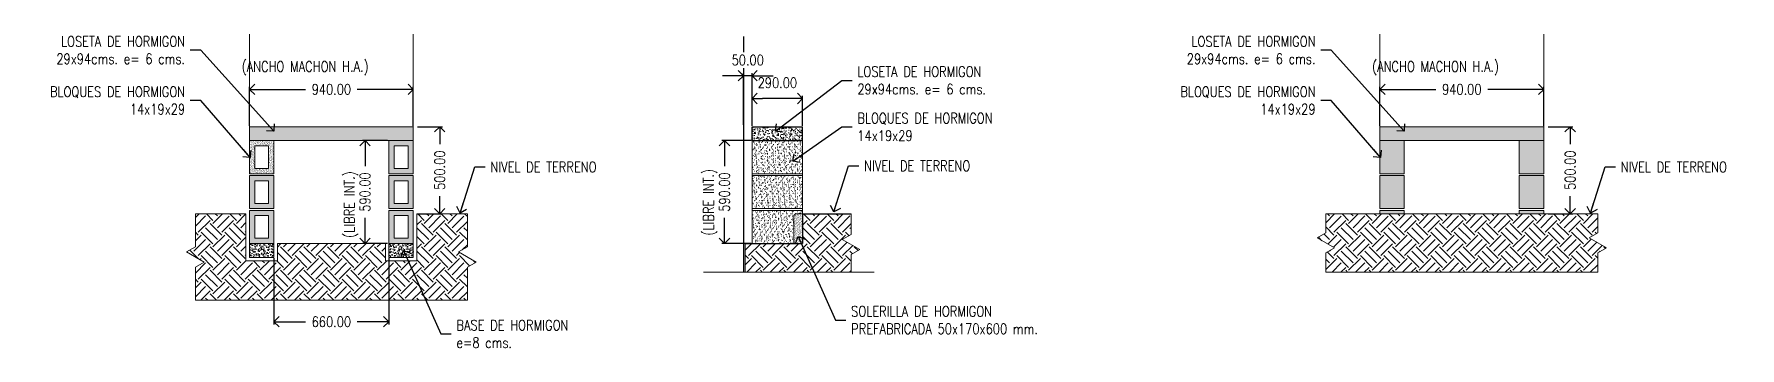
# Model space of a CAD drawing. Header units: metres. Extents: x -40 to 265, y 63 to 163.
# Drawn here: x 237.35 to 247.14, y 138.22 to 140.02 of the extents above; entities that cross this region are included whole.
import ezdxf

# ---------------------------------------------------------------- set-up
doc = ezdxf.new("R2010")
doc.units = ezdxf.units.M
doc.header["$LTSCALE"] = 5
doc.header["$MEASUREMENT"] = 0
doc.layers.get('0').update_dxf_attribs({"color": 30})
doc.layers.get('DEFPOINTS').update_dxf_attribs({"color": 210})
for name, color, linetype, lineweight in [('A-ANNO-DIMS', 3, 'Continuous', 18), ('A-ANNO-SYMB', 3, 'Continuous', 18), ('A-ANNO-TEXT', 3, 'Continuous', 18), ('A-DETL-MBND', 3, 'Continuous', 18), ('A-DETL-MCUT', 4, 'Continuous', 25), ('A-DETL-PATT', 8, 'Continuous', 18)]:
    doc.layers.add(name, color=color, linetype=linetype, lineweight=lineweight)
doc.styles.add('E-ROMANS', font='romans.shx', dxfattribs={"width": 0.8})
doc.dimstyles.new('E-0001_ARW_18', dxfattribs={"dimscale": 0.001, "dimtxt": 1.8, "dimasz": 1.8, "dimexe": 0.9, "dimexo": 0.6, "dimgap": 0.9, "dimtad": 0, "dimdec": 0, "dimlfac": 1000, "dimzin": 0, "dimdsep": 46, "dimtxsty": 'E-ROMANS', "dimblk": 'OPEN90', "dimcen": 0.9, "dimclrd": 256, "dimclre": 256, "dimclrt": 256, "dimadec": 0, "dimazin": 0, "dimtfac": 1, "dimtdec": 0, "dimtmove": 1, "dimatfit": 3, "dimldrblk": 'OPEN90', "dimfxl": 1, "dimtfill": 1, "dimtolj": 1, "dimtzin": 0, "dimarcsym": 0})

# ---------------------------------------------------------------- blocks, each defined once
blk = doc.blocks.new('_Open90')
at = {"color": 0, "linetype": 'ByBlock', "lineweight": -2}
for p, q in [((0, 0), (-1, 0)), ((-0.5, 0.5), (0, 0)), ((0, 0), (-0.5, -0.5))]:
    blk.add_line(p, q, dxfattribs=at)
blk = doc.blocks.new('*D14')
at = {"layer": 'A-ANNO-DIMS', "color": 1, "lineweight": -2, "transparency": 16777216}
for p, q in [((239.5496, 139.4848), (239.6915, 139.4848)), ((239.6765, 139.4248), (239.6765, 139.3837)), ((239.6765, 139.0448), (239.6765, 139.086)), ((239.5496, 138.9848), (239.6915, 138.9848))]:
    blk.add_line(p, q, dxfattribs=at)
at = {"layer": 'DEFPOINTS', "color": 0, "transparency": 16777216}
for p in [(239.5446, 139.4848), (239.6765, 139.4848), (239.5446, 138.9848)]:
    blk.add_point(p, dxfattribs=at)
at = {"layer": 'A-ANNO-DIMS', "color": 1, "lineweight": -2, "transparency": 16777216, "xscale": 0.06, "yscale": 0.06, "zscale": 0.06}
for p, rotation in [((239.6765, 139.4848), 90), ((239.6765, 138.9848), 270)]:
    blk.add_blockref('_Open90', p, dxfattribs=dict(at, rotation=rotation))
at = {"layer": 'A-ANNO-DIMS', "color": 2, "transparency": 16777216, "insert": (239.6765, 139.2348), "char_height": 0.06, "attachment_point": 5, "rotation": 90, "style": 'E-ROMANS', "bg_fill": 3, "box_fill_scale": 1.25, "bg_fill_color": 256, "bg_fill_true_color": 13158600, "bg_fill_transparency": 0}
blk.add_mtext('\\A1;500.00', dxfattribs=at)
blk = doc.blocks.new('*D15')
at = {"layer": 'A-ANNO-DIMS', "color": 1, "lineweight": -2, "transparency": 16777216}
for p, q in [((239.3766, 139.4048), (239.2328, 139.4048)), ((239.2478, 139.3448), (239.2478, 139.2587)), ((239.2478, 138.8748), (239.2478, 138.961)), ((239.3766, 138.8148), (239.2328, 138.8148))]:
    blk.add_line(p, q, dxfattribs=at)
at = {"layer": 'DEFPOINTS', "color": 0, "transparency": 16777216}
for p in [(239.3816, 139.4048), (239.2478, 138.8148), (239.3816, 138.8148)]:
    blk.add_point(p, dxfattribs=at)
at = {"layer": 'A-ANNO-DIMS', "color": 1, "lineweight": -2, "transparency": 16777216, "xscale": 0.06, "yscale": 0.06, "zscale": 0.06}
for p, rotation in [((239.2478, 139.4048), 90), ((239.2478, 138.8148), 270)]:
    blk.add_blockref('_Open90', p, dxfattribs=dict(at, rotation=rotation))
at = {"layer": 'A-ANNO-DIMS', "color": 2, "transparency": 16777216, "insert": (239.2478, 139.1098), "char_height": 0.06, "attachment_point": 5, "rotation": 90, "style": 'E-ROMANS', "bg_fill": 3, "box_fill_scale": 1.25, "bg_fill_color": 256, "bg_fill_true_color": 13158600, "bg_fill_transparency": 0}
blk.add_mtext('\\A1;590.00', dxfattribs=at)
blk = doc.blocks.new('*D16')
at = {"layer": 'A-ANNO-DIMS', "color": 1, "lineweight": -2, "transparency": 16777216}
for p, q in [((238.5846, 139.4898), (238.5846, 139.7143)), ((238.6446, 139.6993), (238.9058, 139.6993)), ((239.4646, 139.6993), (239.2035, 139.6993)), ((239.5246, 139.4898), (239.5246, 139.7143))]:
    blk.add_line(p, q, dxfattribs=at)
at = {"layer": 'DEFPOINTS', "color": 0, "transparency": 16777216}
for p in [(239.5246, 139.6993), (238.5846, 139.4848), (239.5246, 139.4848)]:
    blk.add_point(p, dxfattribs=at)
at = {"layer": 'A-ANNO-DIMS', "color": 1, "lineweight": -2, "transparency": 16777216, "xscale": 0.06, "yscale": 0.06, "zscale": 0.06, "rotation": 180}
blk.add_blockref('_Open90', (238.5846, 139.6993), dxfattribs=at)
at = {"layer": 'A-ANNO-DIMS', "color": 1, "lineweight": -2, "transparency": 16777216, "xscale": 0.06, "yscale": 0.06, "zscale": 0.06}
blk.add_blockref('_Open90', (239.5246, 139.6993), dxfattribs=at)
at = {"layer": 'A-ANNO-DIMS', "color": 2, "transparency": 16777216, "insert": (239.0546, 139.6993), "char_height": 0.06, "attachment_point": 5, "style": 'E-ROMANS', "bg_fill": 3, "box_fill_scale": 1.25, "bg_fill_color": 256, "bg_fill_true_color": 13158600, "bg_fill_transparency": 0}
blk.add_mtext('\\A1;940.00', dxfattribs=at)
blk = doc.blocks.new('*D17')
at = {"layer": 'A-ANNO-DIMS', "color": 1, "lineweight": -2, "transparency": 16777216}
for p, q in [((238.7246, 138.7298), (238.7246, 138.3504)), ((239.3846, 138.7298), (239.3846, 138.3504)), ((238.7846, 138.3654), (238.9069, 138.3654)), ((239.3246, 138.3654), (239.2023, 138.3654))]:
    blk.add_line(p, q, dxfattribs=at)
at = {"layer": 'DEFPOINTS', "color": 0, "transparency": 16777216}
for p in [(238.7246, 138.7348), (239.3846, 138.7348), (239.3846, 138.3654)]:
    blk.add_point(p, dxfattribs=at)
at = {"layer": 'A-ANNO-DIMS', "color": 1, "lineweight": -2, "transparency": 16777216, "xscale": 0.06, "yscale": 0.06, "zscale": 0.06, "rotation": 180}
blk.add_blockref('_Open90', (238.7246, 138.3654), dxfattribs=at)
at = {"layer": 'A-ANNO-DIMS', "color": 1, "lineweight": -2, "transparency": 16777216, "xscale": 0.06, "yscale": 0.06, "zscale": 0.06}
blk.add_blockref('_Open90', (239.3846, 138.3654), dxfattribs=at)
at = {"layer": 'A-ANNO-DIMS', "color": 2, "transparency": 16777216, "insert": (239.0546, 138.3654), "char_height": 0.06, "attachment_point": 5, "style": 'E-ROMANS', "bg_fill": 3, "box_fill_scale": 1.25, "bg_fill_color": 256, "bg_fill_true_color": 13158600, "bg_fill_transparency": 0}
blk.add_mtext('\\A1;660.00', dxfattribs=at)
blk = doc.blocks.new('*D18')
at = {"layer": 'A-ANNO-DIMS', "color": 1, "lineweight": -2, "transparency": 16777216}
for p, q in [((241.4686, 139.4898), (241.4686, 139.662)), ((241.6986, 139.647), (241.5286, 139.647)), ((241.7586, 139.4898), (241.7586, 139.662))]:
    blk.add_line(p, q, dxfattribs=at)
at = {"layer": 'DEFPOINTS', "color": 0, "transparency": 16777216}
for p in [(241.4686, 139.4848), (241.7586, 139.4848)]:
    blk.add_point(p, dxfattribs=at)
at = {"layer": 'A-ANNO-DIMS', "color": 2, "transparency": 16777216, "insert": (241.6136, 139.737), "char_height": 0.06, "attachment_point": 5, "style": 'E-ROMANS', "bg_fill": 3, "box_fill_scale": 1.25, "bg_fill_color": 256, "bg_fill_true_color": 13158600, "bg_fill_transparency": 0}
blk.add_mtext('\\A1;290.00', dxfattribs=at)
at = {"layer": 'DEFPOINTS', "color": 0, "transparency": 16777216}
blk.add_point((241.4686, 139.647), dxfattribs=at)
at = {"layer": 'A-ANNO-DIMS', "color": 1, "lineweight": -2, "transparency": 16777216, "xscale": 0.06, "yscale": 0.06, "zscale": 0.06, "rotation": 180}
blk.add_blockref('_Open90', (241.4686, 139.647), dxfattribs=at)
at = {"layer": 'A-ANNO-DIMS', "color": 1, "lineweight": -2, "transparency": 16777216, "xscale": 0.06, "yscale": 0.06, "zscale": 0.06}
blk.add_blockref('_Open90', (241.7586, 139.647), dxfattribs=at)
blk = doc.blocks.new('*D19')
at = {"layer": 'A-ANNO-DIMS', "color": 1, "lineweight": -2, "transparency": 16777216}
for p, q in [((241.3586, 139.7772), (241.2986, 139.7772)), ((241.4186, 139.4948), (241.4186, 139.7922)), ((241.4686, 139.4948), (241.4686, 139.7922)), ((241.5286, 139.7772), (241.5886, 139.7772))]:
    blk.add_line(p, q, dxfattribs=at)
at = {"layer": 'DEFPOINTS', "color": 0, "transparency": 16777216}
for p in [(241.4186, 139.4898), (241.4686, 139.4898)]:
    blk.add_point(p, dxfattribs=at)
at = {"layer": 'A-ANNO-DIMS', "color": 2, "transparency": 16777216, "insert": (241.4436, 139.8672), "char_height": 0.06, "attachment_point": 5, "style": 'E-ROMANS', "bg_fill": 3, "box_fill_scale": 1.25, "bg_fill_color": 256, "bg_fill_true_color": 13158600, "bg_fill_transparency": 0}
blk.add_mtext('\\A1;50.00', dxfattribs=at)
at = {"layer": 'A-ANNO-DIMS', "color": 1, "lineweight": -2, "transparency": 16777216}
blk.add_line((241.4686, 139.7772), (241.4186, 139.7772), dxfattribs=at)
at = {"layer": 'DEFPOINTS', "color": 0, "transparency": 16777216}
blk.add_point((241.4186, 139.7772), dxfattribs=at)
at = {"layer": 'A-ANNO-DIMS', "color": 1, "lineweight": -2, "transparency": 16777216, "xscale": 0.06, "yscale": 0.06, "zscale": 0.06}
blk.add_blockref('_Open90', (241.4186, 139.7772), dxfattribs=at)
at = {"layer": 'A-ANNO-DIMS', "color": 1, "lineweight": -2, "transparency": 16777216, "xscale": 0.06, "yscale": 0.06, "zscale": 0.06, "rotation": 180}
blk.add_blockref('_Open90', (241.4686, 139.7772), dxfattribs=at)
blk = doc.blocks.new('*D20')
at = {"layer": 'A-ANNO-DIMS', "color": 1, "lineweight": -2, "transparency": 16777216}
for p, q in [((241.4636, 139.4048), (241.2953, 139.4048)), ((241.3103, 139.3448), (241.3103, 139.2587)), ((241.3103, 138.8748), (241.3103, 138.961)), ((241.4636, 138.8148), (241.2953, 138.8148))]:
    blk.add_line(p, q, dxfattribs=at)
at = {"layer": 'DEFPOINTS', "color": 0, "transparency": 16777216}
for p in [(241.4686, 139.4048), (241.3103, 138.8148), (241.4686, 138.8148)]:
    blk.add_point(p, dxfattribs=at)
at = {"layer": 'A-ANNO-DIMS', "color": 1, "lineweight": -2, "transparency": 16777216, "xscale": 0.06, "yscale": 0.06, "zscale": 0.06}
for p, rotation in [((241.3103, 139.4048), 90), ((241.3103, 138.8148), 270)]:
    blk.add_blockref('_Open90', p, dxfattribs=dict(at, rotation=rotation))
at = {"layer": 'A-ANNO-DIMS', "color": 2, "transparency": 16777216, "insert": (241.3103, 139.1098), "char_height": 0.06, "attachment_point": 5, "rotation": 90, "style": 'E-ROMANS', "bg_fill": 3, "box_fill_scale": 1.25, "bg_fill_color": 256, "bg_fill_true_color": 13158600, "bg_fill_transparency": 0}
blk.add_mtext('\\A1;590.00', dxfattribs=at)
blk = doc.blocks.new('*D21')
at = {"layer": 'A-ANNO-DIMS', "color": 1, "lineweight": -2, "transparency": 16777216}
for p, q in [((245.0706, 139.4898), (245.0706, 139.7143)), ((245.1306, 139.6993), (245.3917, 139.6993)), ((245.9506, 139.6993), (245.6894, 139.6993)), ((246.0106, 139.4898), (246.0106, 139.7143))]:
    blk.add_line(p, q, dxfattribs=at)
at = {"layer": 'DEFPOINTS', "color": 0, "transparency": 16777216}
for p in [(246.0106, 139.6993), (245.0706, 139.4848), (246.0106, 139.4848)]:
    blk.add_point(p, dxfattribs=at)
at = {"layer": 'A-ANNO-DIMS', "color": 1, "lineweight": -2, "transparency": 16777216, "xscale": 0.06, "yscale": 0.06, "zscale": 0.06, "rotation": 180}
blk.add_blockref('_Open90', (245.0706, 139.6993), dxfattribs=at)
at = {"layer": 'A-ANNO-DIMS', "color": 1, "lineweight": -2, "transparency": 16777216, "xscale": 0.06, "yscale": 0.06, "zscale": 0.06}
blk.add_blockref('_Open90', (246.0106, 139.6993), dxfattribs=at)
at = {"layer": 'A-ANNO-DIMS', "color": 2, "transparency": 16777216, "insert": (245.5406, 139.6993), "char_height": 0.06, "attachment_point": 5, "style": 'E-ROMANS', "bg_fill": 3, "box_fill_scale": 1.25, "bg_fill_color": 256, "bg_fill_true_color": 13158600, "bg_fill_transparency": 0}
blk.add_mtext('\\A1;940.00', dxfattribs=at)
blk = doc.blocks.new('*D22')
at = {"layer": 'A-ANNO-DIMS', "color": 1, "lineweight": -2, "transparency": 16777216}
for p, q in [((246.0356, 139.4848), (246.1775, 139.4848)), ((246.1625, 139.4248), (246.1625, 139.3837)), ((246.1625, 139.0448), (246.1625, 139.086)), ((246.0356, 138.9848), (246.1775, 138.9848))]:
    blk.add_line(p, q, dxfattribs=at)
at = {"layer": 'DEFPOINTS', "color": 0, "transparency": 16777216}
for p in [(246.0306, 139.4848), (246.1625, 139.4848), (246.0306, 138.9848)]:
    blk.add_point(p, dxfattribs=at)
at = {"layer": 'A-ANNO-DIMS', "color": 1, "lineweight": -2, "transparency": 16777216, "xscale": 0.06, "yscale": 0.06, "zscale": 0.06}
for p, rotation in [((246.1625, 139.4848), 90), ((246.1625, 138.9848), 270)]:
    blk.add_blockref('_Open90', p, dxfattribs=dict(at, rotation=rotation))
at = {"layer": 'A-ANNO-DIMS', "color": 2, "transparency": 16777216, "insert": (246.1625, 139.2348), "char_height": 0.06, "attachment_point": 5, "rotation": 90, "style": 'E-ROMANS', "bg_fill": 3, "box_fill_scale": 1.25, "bg_fill_color": 256, "bg_fill_true_color": 13158600, "bg_fill_transparency": 0}
blk.add_mtext('\\A1;500.00', dxfattribs=at)

msp = doc.modelspace()

# ---------------------------------------------------------------- hatches: boundary and pattern name
at = {"layer": 'A-DETL-PATT'}
h = msp.add_hatch(dxfattribs=at)
h.set_pattern_fill('AR-CONC', color=256, scale=0.0002, style=0)
h.set_pattern_definition([(50, (0, 0), (0.0364369338, -0.003187817), [0.00381, -0.04191]), (355, (0, 0), (-0.007048565, 0.0382113286), [0.003048, -0.033528]), (100.451, (0.003036, -0.000266), (0.0293885003, 0.0350233376), [0.003238, -0.035618]), (46.1842, (0, 0.01016), (0.054215808, -0.0084084656), [0.005715, -0.062865]), (96.6356, (0.00452, 0.00946), (0.047480847, 0.049485111), [0.004857, -0.053427]), (351.184, (0, 0.01016), (0.047480921, 0.049485024), [0.004572, -0.050292]), (21, (0.00508, 0.00762), (0.030322976, -0.0204531037), [0.00381, -0.04191]), (326, (0.00508, 0.00762), (0.0123604057, 0.036837593), [0.003048, -0.033528]), (71.4514, (0.007607, 0.005916), (0.042683298, 0.0163845715), [0.003238, -0.035618]), (37.5, (0, 0), (0.00061772065, 0.0169110078), [0, -0.0331216, 0, -0.034036, 0, -0.033655]), (7.5, (0, 0), (0.0133639325, 0.020036115), [0, -0.0194056, 0, -0.0323596, 0, -0.012827]), (327.5, (-0.011328, 0), (0.027118119, -0.0011457488), [0, -0.0127, 0, -0.039624, 0, -0.052578]), (317.5, (-0.016408, 0), (0.0296258363, 0.0050852982), [0, -0.01651, 0, -0.0263144, 0, -0.037338])])
h.paths.add_polyline_path([(239.524617, 139.404828), (239.524617, 139.484828), (238.584617, 139.484828), (238.584617, 139.404828)])
h = msp.add_hatch(dxfattribs=at)
h.set_pattern_fill('AR-CONC', color=256, scale=0.0002, style=0)
h.set_pattern_definition([(50, (0.19389, 0), (0.0364369338, -0.003187817), [0.00381, -0.04191]), (355, (0.19389, 0), (-0.007048565, 0.0382113286), [0.003048, -0.033528]), (100.451, (0.196926, -0.000266), (0.0293885003, 0.0350233376), [0.003238, -0.035618]), (46.1842, (0.19389, 0.01016), (0.054215808, -0.0084084656), [0.005715, -0.062865]), (96.6356, (0.19841, 0.00946), (0.047480847, 0.049485111), [0.004857, -0.053427]), (351.184, (0.19389, 0.01016), (0.047480921, 0.049485024), [0.004572, -0.050292]), (21, (0.19897, 0.00762), (0.030322976, -0.0204531037), [0.00381, -0.04191]), (326, (0.19897, 0.00762), (0.0123604057, 0.036837593), [0.003048, -0.033528]), (71.4514, (0.201497, 0.005916), (0.042683298, 0.0163845715), [0.003238, -0.035618]), (37.5, (0.19389, 0), (0.00061772065, 0.0169110078), [0, -0.0331216, 0, -0.034036, 0, -0.033655]), (7.5, (0.19389, 0), (0.0133639325, 0.020036115), [0, -0.0194056, 0, -0.0323596, 0, -0.012827]), (327.5, (0.182562, 0), (0.02711811903, -0.0011457488), [0, -0.0127, 0, -0.039624, 0, -0.052578]), (317.5, (0.177482, 0), (0.0296258363, 0.0050852982), [0, -0.01651, 0, -0.0263144, 0, -0.037338])])
h.paths.add_polyline_path([(241.468552, 139.484828), (241.468552, 139.404828), (241.758552, 139.404828), (241.758552, 139.484828)])
h = msp.add_hatch(dxfattribs=at)
h.set_pattern_fill('AR-CONC', color=256, scale=0.0002, style=0)
h.set_pattern_definition([(50, (-0.353958, 0), (0.0364369338, -0.003187817), [0.00381, -0.04191]), (355, (-0.35396, 0), (-0.007048565, 0.0382113286), [0.003048, -0.033528]), (100.451, (-0.350922, -0.000266), (0.0293885003, 0.0350233376), [0.003238, -0.035618]), (46.1842, (-0.35396, 0.01016), (0.054215808, -0.0084084656), [0.005715, -0.062865]), (96.6356, (-0.34944, 0.00946), (0.047480847, 0.049485111), [0.004857, -0.053427]), (351.184, (-0.35396, 0.01016), (0.047480921, 0.049485024), [0.004572, -0.050292]), (21, (-0.348878, 0.00762), (0.030322976, -0.0204531037), [0.00381, -0.04191]), (326, (-0.34888, 0.00762), (0.0123604057, 0.036837593), [0.003048, -0.033528]), (71.4514, (-0.34635, 0.005916), (0.042683298, 0.0163845715), [0.003238, -0.035618]), (37.5, (-0.353958, 0), (0.00061772065, 0.0169110078), [0, -0.0331216, 0, -0.034036, 0, -0.033655]), (7.5, (-0.353958, 0), (0.0133639325, 0.020036115), [0, -0.0194056, 0, -0.0323596, 0, -0.012827]), (327.5, (-0.365287, 0), (0.02711811903, -0.0011457488), [0, -0.0127, 0, -0.039624, 0, -0.052578]), (317.5, (-0.370367, 0), (0.0296258363, 0.0050852982), [0, -0.01651, 0, -0.0263144, 0, -0.037338])])
h.paths.add_polyline_path([(246.010564, 139.404828), (246.010564, 139.484828), (245.070564, 139.484828), (245.070564, 139.404828)])
h = msp.add_hatch(dxfattribs=at)
h.set_pattern_fill('AR-SAND', color=256, scale=0.0002, angle=90, style=0)
h.set_pattern_definition([(127.5, (0.28, 0), (-0.00978826475, -0.00032000626), [0, -0.0077216, 0, -0.008636, 0, -0.008255]), (97.5, (0.28, 0), (-0.014336502, 0.00899046566), [0, -0.0041656, 0, -0.0069596, 0, -0.002667]), (57.5, (0.28, -0.006248), (-2.87437e-05, 0.0158198474), [0, -0.00254, 0, -0.009144, 0, -0.011938]), (47.5, (0.28, -0.006248), (-0.00445858647, 0.01527112905), [0, -0.00127, 0, -0.0059944, 0, -0.006858])])
h.paths.add_polyline_path([(238.584617, 139.214828), (238.724617, 139.214828), (238.724617, 139.404828), (238.584617, 139.404828)])
h.paths.add_polyline_path([(238.614617, 139.374828), (238.694617, 139.374828), (238.694617, 139.244828), (238.614617, 139.244828)], flags=16)
h = msp.add_hatch(dxfattribs=at)
h.set_pattern_fill('AR-SAND', color=256, scale=0.0002, angle=90, style=0)
h.set_pattern_definition([(127.5, (0, 0), (-0.00978826475, -0.00032000626), [0, -0.0077216, 0, -0.008636, 0, -0.008255]), (97.5, (0, 0), (-0.014336502, 0.00899046566), [0, -0.0041656, 0, -0.0069596, 0, -0.002667]), (57.5, (-4e-19, -0.006248), (-2.87437e-05, 0.0158198474), [0, -0.00254, 0, -0.009144, 0, -0.011938]), (47.5, (-4e-19, -0.006248), (-0.00445858647, 0.01527112905), [0, -0.00127, 0, -0.0059944, 0, -0.006858])])
h.paths.add_polyline_path([(238.584617, 139.204828), (238.584617, 139.014828), (238.724617, 139.014828), (238.724617, 139.204828)])
h.paths.add_polyline_path([(238.614617, 139.174828), (238.694617, 139.174828), (238.694617, 139.044828), (238.614617, 139.044828)], flags=16)
h.paths.add_polyline_path([(238.584617, 139.004828), (238.584617, 138.814828), (238.724617, 138.814828), (238.724617, 139.004828)])
h.paths.add_polyline_path([(238.614617, 138.974828), (238.694617, 138.974828), (238.694617, 138.844828), (238.614617, 138.844828)], flags=16)
h.paths.add_polyline_path([(239.384617, 139.004828), (239.384617, 138.814828), (239.524617, 138.814828), (239.524617, 139.004828)])
h.paths.add_polyline_path([(239.494617, 138.974828), (239.494617, 138.844828), (239.414617, 138.844828), (239.414617, 138.974828)], flags=16)
h.paths.add_polyline_path([(239.524617, 139.014828), (239.524617, 139.204828), (239.384617, 139.204828), (239.384617, 139.014828)])
h.paths.add_polyline_path([(239.494617, 139.044828), (239.414617, 139.044828), (239.414617, 139.174828), (239.494617, 139.174828)], flags=16)
h.paths.add_polyline_path([(239.524617, 139.404828), (239.384617, 139.404828), (239.384617, 139.214828), (239.524617, 139.214828)])
h.paths.add_polyline_path([(239.494617, 139.244828), (239.414617, 139.244828), (239.414617, 139.374828), (239.494617, 139.374828)], flags=16)
h = msp.add_hatch(dxfattribs=at)
h.set_pattern_fill('AR-SAND', color=256, scale=0.0005, angle=90, style=0)
h.set_pattern_definition([(127.5, (0.19389, 0), (-0.0244706619, -0.0008000156), [0, -0.019304, 0, -0.02159, 0, -0.0206375]), (97.5, (0.19389, 0), (-0.035841255, 0.022476164), [0, -0.010414, 0, -0.017399, 0, -0.0066675]), (57.5, (0.19389, -0.01562), (-7.18592e-05, 0.0395496185), [0, -0.00635, 0, -0.02286, 0, -0.029845]), (47.5, (0.19389, -0.01562), (-0.011146466, 0.0381778226), [0, -0.003175, 0, -0.014986, 0, -0.017145])])
h.paths.add_polyline_path([(241.468552, 139.404828), (241.468552, 139.214828), (241.758552, 139.214828), (241.758552, 139.404828)])
h.paths.add_polyline_path([(241.468552, 139.204828), (241.468552, 139.014828), (241.758552, 139.014828), (241.758552, 139.204828)])
h.paths.add_polyline_path([(241.468552, 139.004828), (241.468552, 138.814828), (241.708552, 138.814828), (241.708552, 138.974828), (241.718552, 138.984828), (241.758552, 138.984828), (241.758552, 139.004828)])
h = msp.add_hatch(dxfattribs=at)
h.set_pattern_fill('EARTH', color=256, scale=0.015, angle=45, style=0)
h.set_pattern_definition([(45, (0, 0), (0, 0.134703842), [0.09525, -0.09525]), (45, (-0.02526, 0.02526), (0, 0.134703842), [0.09525, -0.09525]), (45, (-0.05051, 0.05051), (0, 0.134703842), [0.09525, -0.09525]), (135, (-0.05051, 0.06735), (-0.134703842, 0), [0.09525, -0.09525]), (135, (-0.02526, 0.09261), (-0.134703842, 0), [0.09525, -0.09525]), (135, (7e-18, 0.11787), (-0.134703842, 0), [0.09525, -0.09525])])
h.paths.add_polyline_path([(239.834925, 138.489331), (239.834925, 138.679344), (239.884925, 138.708212), (239.784925, 138.765947), (239.834925, 138.794814), (239.834925, 138.984828), (239.544617, 138.984828), (239.544617, 138.714828), (239.364617, 138.714828), (239.364617, 138.814828), (238.744617, 138.814828), (238.744617, 138.714828), (238.564617, 138.714828), (238.564617, 138.984828), (238.274308, 138.984828), (238.274308, 138.794814), (238.224308, 138.765947), (238.324308, 138.708212), (238.274308, 138.679344), (238.274308, 138.489331)])
h = msp.add_hatch(dxfattribs=at)
h.set_pattern_fill('EARTH', color=256, scale=0.015, angle=45, style=0)
h.set_pattern_definition([(45, (0.19389, 0), (0, 0.134703842), [0.09525, -0.09525]), (45, (0.16863, 0.02526), (0, 0.134703842), [0.09525, -0.09525]), (45, (0.14338, 0.05051), (0, 0.134703842), [0.09525, -0.09525]), (135, (0.14338, 0.06735), (-0.134703842, 0), [0.09525, -0.09525]), (135, (0.16863, 0.09261), (-0.134703842, 0), [0.09525, -0.09525]), (135, (0.19389, 0.11787), (-0.134703842, 0), [0.09525, -0.09525])])
h.paths.add_polyline_path([(241.428721, 138.814828), (241.428721, 138.649939), (242.036385, 138.649939), (242.036385, 138.750972), (242.086385, 138.77984), (241.986385, 138.837575), (242.036385, 138.866442), (242.036385, 138.984828), (241.758552, 138.984828), (241.758552, 138.814828), (241.708552, 138.814828)])
h = msp.add_hatch(dxfattribs=at)
h.set_pattern_fill('AR-SAND', color=256, scale=0.0002, angle=90, style=0)
h.set_pattern_definition([(127.5, (0.19389, 0), (-0.00978826475, -0.00032000626), [0, -0.0077216, 0, -0.008636, 0, -0.008255]), (97.5, (0.19389, 0), (-0.014336502, 0.00899046566), [0, -0.0041656, 0, -0.0069596, 0, -0.002667]), (57.5, (0.19389, -0.006248), (-2.87437e-05, 0.0158198474), [0, -0.00254, 0, -0.009144, 0, -0.011938]), (47.5, (0.19389, -0.006248), (-0.00445858647, 0.01527112905), [0, -0.00127, 0, -0.0059944, 0, -0.006858])])
h.paths.add_polyline_path([(241.758552, 138.984828), (241.718552, 138.984828), (241.708552, 138.974828), (241.708552, 138.814828), (241.758552, 138.814828)])
h = msp.add_hatch(dxfattribs=at)
h.set_pattern_fill('AR-CONC', color=256, scale=0.0002, style=0)
h.set_pattern_definition([(50, (0.28, 0), (0.0364369338, -0.003187817), [0.00381, -0.04191]), (355, (0.28, 0), (-0.007048565, 0.0382113286), [0.003048, -0.033528]), (100.451, (0.283036, -0.000266), (0.0293885003, 0.0350233376), [0.003238, -0.035618]), (46.1842, (0.28, 0.01016), (0.054215808, -0.0084084656), [0.005715, -0.062865]), (96.6356, (0.28452, 0.00946), (0.047480847, 0.049485111), [0.004857, -0.053427]), (351.184, (0.28, 0.01016), (0.047480921, 0.049485024), [0.004572, -0.050292]), (21, (0.28508, 0.00762), (0.030322976, -0.0204531037), [0.00381, -0.04191]), (326, (0.28508, 0.00762), (0.0123604057, 0.036837593), [0.003048, -0.033528]), (71.4514, (0.287607, 0.005916), (0.042683298, 0.0163845715), [0.003238, -0.035618]), (37.5, (0.28, 0), (0.00061772065, 0.0169110078), [0, -0.0331216, 0, -0.034036, 0, -0.033655]), (7.5, (0.28, 0), (0.0133639325, 0.020036115), [0, -0.0194056, 0, -0.0323596, 0, -0.012827]), (327.5, (0.268672, 0), (0.027118119, -0.0011457488), [0, -0.0127, 0, -0.039624, 0, -0.052578]), (317.5, (0.263592, 0), (0.0296258363, 0.0050852982), [0, -0.01651, 0, -0.0263144, 0, -0.037338])])
h.paths.add_polyline_path([(238.724617, 138.734828), (238.724617, 138.814828), (238.584617, 138.814828), (238.584617, 138.734828)])
h = msp.add_hatch(dxfattribs=at)
h.set_pattern_fill('AR-CONC', color=256, scale=0.0002, style=0)
h.set_pattern_definition([(130, (477.829233, 0), (-0.0364369338, -0.003187817), [0.00381, -0.04191]), (185, (477.829233, 0), (0.007048565, 0.0382113286), [0.003048, -0.033528]), (79.549, (477.826197, -0.000266), (-0.0293885003, 0.0350233376), [0.003238, -0.035618]), (133.8158, (477.829233, 0.01016), (-0.054215808, -0.0084084656), [0.005715, -0.062865]), (83.3644, (477.824715, 0.00946), (-0.047480847, 0.049485111), [0.004857, -0.053427]), (188.816, (477.829233, 0.01016), (-0.047480921, 0.049485024), [0.004572, -0.050292]), (159, (477.824153, 0.00762), (-0.030322976, -0.0204531037), [0.00381, -0.04191]), (214, (477.824153, 0.00762), (-0.0123604057, 0.036837593), [0.003048, -0.033528]), (108.5486, (477.821626, 0.005916), (-0.042683298, 0.0163845715), [0.003238, -0.035618]), (142.5, (477.829233, 0), (-0.00061772065, 0.0169110078), [0, -0.0331216, 0, -0.034036, 0, -0.033655]), (172.5, (477.829233, 0), (-0.0133639325, 0.020036115), [0, -0.0194056, 0, -0.0323596, 0, -0.012827]), (212.5, (477.840562, 0), (-0.027118119, -0.0011457488), [0, -0.0127, 0, -0.039624, 0, -0.052578]), (222.5, (477.845642, 0), (-0.0296258363, 0.0050852982), [0, -0.01651, 0, -0.0263144, 0, -0.037338])])
h.paths.add_polyline_path([(239.384617, 138.734828), (239.384617, 138.814828), (239.524617, 138.814828), (239.524617, 138.734828)])

# ---------------------------------------------------------------- linework, layer by layer
at = {"layer": 'A-ANNO-DIMS'}
for p, q in [((238.584617, 139.484828), (238.584617, 140.016244)), ((239.524617, 139.484828), (239.524617, 140.016244)), ((238.274308, 138.984828), (238.274308, 138.794814)), ((239.544617, 138.984828), (239.544617, 138.814828)), ((239.834925, 138.984828), (239.834925, 138.794814)), ((242.036385, 138.984828), (242.036385, 138.866442)), ((244.760256, 138.984828), (244.760256, 138.875685)), ((246.320872, 138.984828), (246.320872, 138.875685)), ((244.760256, 138.760215), (244.760256, 138.649939)), ((246.320872, 138.760215), (246.320872, 138.649939)), ((238.274308, 138.679344), (238.274308, 138.489331)), ((239.834925, 138.679344), (239.834925, 138.489331)), ((244.760256, 138.649939), (246.320872, 138.649939)), ((238.274308, 138.489331), (239.834925, 138.489331))]:
    msp.add_line(p, q, dxfattribs=at)
at = {"layer": 'A-DETL-MBND'}
for p, q in [((238.584617, 139.484828), (239.524617, 139.484828)), ((238.584617, 139.404828), (238.584617, 139.484828)), ((239.524617, 139.484828), (239.524617, 139.404828)), ((245.070564, 139.484828), (246.010564, 139.484828)), ((238.584617, 139.404828), (239.524617, 139.404828)), ((241.468552, 139.404828), (241.468552, 138.814828)), ((241.758552, 139.404828), (241.758552, 138.984828)), ((245.070564, 139.404828), (246.010564, 139.404828)), ((241.468552, 139.214828), (241.758552, 139.214828)), ((241.468552, 139.204828), (241.758552, 139.204828)), ((238.564617, 138.984828), (238.274308, 138.984828)), ((238.564617, 138.984828), (238.564617, 138.714828)), ((239.544617, 138.984828), (239.834925, 138.984828)), ((239.544617, 138.984828), (239.544617, 138.714828)), ((241.468552, 139.014828), (241.758552, 139.014828)), ((241.468552, 139.004828), (241.758552, 139.004828)), ((242.036385, 138.984828), (242.036385, 138.866442)), ((246.320872, 138.984828), (244.760256, 138.984828)), ((238.224308, 138.765947), (238.274308, 138.794814)), ((238.584617, 138.814828), (238.584617, 138.734828)), ((238.724617, 138.814828), (238.724617, 138.734828)), ((238.744617, 138.814828), (239.364617, 138.814828)), ((238.744617, 138.814828), (238.744617, 138.714828)), ((239.364617, 138.814828), (239.364617, 138.714828)), ((239.384617, 138.814828), (239.384617, 138.734828)), ((239.524617, 138.814828), (239.524617, 138.734828)), ((239.784925, 138.765947), (239.834925, 138.794814)), ((241.428721, 138.814828), (241.428721, 138.649939)), ((241.986385, 138.837575), (242.036385, 138.866442)), ((242.086385, 138.77984), (241.986385, 138.837575)), ((244.710256, 138.846818), (244.760256, 138.875685)), ((244.810256, 138.789083), (244.710256, 138.846818)), ((244.760256, 138.760215), (244.810256, 138.789083)), ((246.270872, 138.846818), (246.320872, 138.875685)), ((246.370872, 138.789083), (246.270872, 138.846818)), ((246.320872, 138.760215), (246.370872, 138.789083)), ((238.324308, 138.708212), (238.224308, 138.765947)), ((238.274308, 138.679344), (238.324308, 138.708212)), ((238.564617, 138.714828), (238.744617, 138.714828)), ((238.584617, 138.734828), (238.724617, 138.734828)), ((239.544617, 138.714828), (239.364617, 138.714828)), ((239.524617, 138.734828), (239.384617, 138.734828)), ((239.884925, 138.708212), (239.784925, 138.765947)), ((239.834925, 138.679344), (239.884925, 138.708212)), ((242.036385, 138.750972), (242.086385, 138.77984)), ((242.036385, 138.750972), (242.036385, 138.649939)), ((241.189756, 138.649939), (242.168591, 138.649939))]:
    msp.add_line(p, q, dxfattribs=at)
for points in [[(238.584617, 139.214828), (238.584617, 139.404828), (238.724617, 139.404828), (238.724617, 139.214828), (238.584617, 139.214828)], [(239.524617, 139.214828), (239.524617, 139.404828), (239.384617, 139.404828), (239.384617, 139.214828), (239.524617, 139.214828)], [(245.070564, 139.214828), (245.070564, 139.404828), (245.210564, 139.404828), (245.210564, 139.214828), (245.070564, 139.214828)], [(238.584617, 139.014828), (238.584617, 139.204828), (238.724617, 139.204828), (238.724617, 139.014828), (238.584617, 139.014828)], [(239.524617, 139.014828), (239.524617, 139.204828), (239.384617, 139.204828), (239.384617, 139.014828), (239.524617, 139.014828)], [(245.070564, 139.014828), (245.070564, 139.204828), (245.210564, 139.204828), (245.210564, 139.014828), (245.070564, 139.014828)], [(238.584617, 138.814828), (238.584617, 139.004828), (238.724617, 139.004828), (238.724617, 138.814828), (238.584617, 138.814828)], [(239.524617, 138.814828), (239.524617, 139.004828), (239.384617, 139.004828), (239.384617, 138.814828), (239.524617, 138.814828)], [(241.758552, 138.814828), (241.758552, 138.984828), (241.718552, 138.984828), (241.708552, 138.974828), (241.708552, 138.814828), (241.758552, 138.814828)], [(245.070564, 138.984828), (245.070564, 139.004828), (245.210564, 139.004828), (245.210564, 138.984828)]]:
    msp.add_lwpolyline(points, dxfattribs=at)
for points in [[(238.614617, 139.244828), (238.614617, 139.374828), (238.694617, 139.374828), (238.694617, 139.244828)], [(239.494617, 139.244828), (239.494617, 139.374828), (239.414617, 139.374828), (239.414617, 139.244828)], [(238.614617, 139.044828), (238.614617, 139.174828), (238.694617, 139.174828), (238.694617, 139.044828)], [(239.494617, 139.044828), (239.494617, 139.174828), (239.414617, 139.174828), (239.414617, 139.044828)], [(238.614617, 138.844828), (238.614617, 138.974828), (238.694617, 138.974828), (238.694617, 138.844828)], [(239.494617, 138.844828), (239.494617, 138.974828), (239.414617, 138.974828), (239.414617, 138.844828)]]:
    msp.add_lwpolyline(points, close=True, dxfattribs=at)
at = {"layer": 'A-DETL-MCUT'}
for p, q in [((241.418552, 140.002933), (241.418552, 138.649939)), ((241.468552, 139.484828), (241.758552, 139.484828)), ((241.468552, 139.404828), (241.468552, 139.484828)), ((241.758552, 139.404828), (241.758552, 139.484828)), ((241.468552, 139.404828), (241.758552, 139.404828)), ((241.758552, 138.984828), (242.036385, 138.984828)), ((241.758552, 138.984828), (241.758552, 138.814828)), ((241.428721, 138.814828), (241.758552, 138.814828))]:
    msp.add_line(p, q, dxfattribs=at)

# ---------------------------------------------------------------- texts
at = {"layer": 'A-ANNO-TEXT', "char_height": 0.06, "style": 'E-ROMANS'}
for s, insert, attachment_point in [('LOSETA DE HORMIGON\\P29x94cms. e= 6 cms.', (238.215355, 139.924253), 6), ('LOSETA DE HORMIGON\\P29x94cms. e= 6 cms.', (244.701302, 139.924253), 6), ('(ANCHO MACHON H.A.)', (245.026322, 139.820167), 4), ('LOSETA DE HORMIGON\\P29x94cms. e= 6 cms.', (242.072725, 139.750635), 4), ('BLOQUES DE HORMIGON\\P14x19x29', (238.215355, 139.635466), 6), ('BLOQUES DE HORMIGON\\P14x19x29', (244.701302, 139.635466), 6), ('BLOQUES DE HORMIGON\\P14x19x29', (242.072725, 139.483551), 4), ('NIVEL DE TERRENO', (239.96692, 139.253927), 4), ('NIVEL DE TERRENO', (242.111348, 139.26016), 4), ('NIVEL DE TERRENO', (246.452867, 139.253927), 4), ('SOLERILLA DE HORMIGON\\PPREFABRICADA 50x170x600 mm.', (242.037219, 138.375003), 4), ('BASE DE HORMIGON\\Pe=8 cms.', (239.772666, 138.295428), 4)]:
    msp.add_mtext(s, dxfattribs=dict(at, insert=insert, attachment_point=attachment_point))

# ---------------------------------------------------------------- leaders
at = {"layer": 'A-ANNO-SYMB', "annotation_type": 0, "has_hookline": 1}
for points, hookline_direction, text_width in [([(245.210388, 139.459323), (244.791302, 139.924253), (244.731302, 139.924253)], 1, 0.838857), ([(241.602607, 139.459323), (241.982725, 139.750635), (242.042725, 139.750635)], 0, 0.838857), ([(241.702012, 139.286949), (241.982725, 139.483551), (242.042725, 139.483551)], 0, 0.866286), ([(239.79326, 138.989193), (239.87692, 139.253927), (239.93692, 139.253927)], 0, 0.683429), ([(241.937688, 138.995426), (242.021348, 139.26016), (242.081348, 139.26016)], 0, 0.683429), ([(246.279207, 138.989193), (246.362867, 139.253927), (246.422867, 139.253927)], 0, 0.683429), ([(241.733409, 138.853779), (241.947219, 138.375003), (242.007219, 138.375003)], 0, 1.195429), ([(239.468856, 138.774205), (239.682666, 138.295428), (239.742666, 138.295428)], 0, 0.717714)]:
    msp.add_leader(points, dimstyle='E-0001_ARW_18', override={"dimscale": 1, "dimtxt": 0.06, "dimasz": 0.06, "dimexe": 0.015, "dimexo": 0.005, "dimgap": 0.03, "dimtad": 0, "dimdec": 2, "dimzin": 1, "dimtxsty": 'E-ROMANS', "dimcen": 6, "dimclrd": 1, "dimclre": 1, "dimclrt": 2, "dimtdec": 2}, dxfattribs=dict(at, hookline_direction=hookline_direction, text_width=text_width))

# ---------------------------------------------------------------- next in the draw order: dimensions: what is measured, and where the dimension line sits
at = {"layer": 'A-ANNO-DIMS'}
for base, p1, p2, picture, middle in [((241.468552, 139.647005), (241.758552, 139.484828), (241.468552, 139.484828), '*D18', (241.613552, 139.737005)), ((246.010564, 139.699304), (245.070564, 139.484828), (246.010564, 139.484828), '*D21', (245.540564, 139.699304)), ((239.384617, 138.365416), (238.724617, 138.734828), (239.384617, 138.734828), '*D17', (239.054617, 138.365416))]:
    dim = msp.add_linear_dim(base=base, p1=p1, p2=p2, dimstyle='E-0001_ARW_18', override={"dimscale": 1, "dimtxt": 0.06, "dimasz": 0.06, "dimexe": 0.015, "dimexo": 0.005, "dimgap": 0.03, "dimtad": 0, "dimdec": 2, "dimzin": 1, "dimtxsty": 'E-ROMANS', "dimcen": 6, "dimclrd": 1, "dimclre": 1, "dimclrt": 2, "dimtdec": 2, "dimtmove": 2}, dxfattribs=at)
    dim.commit()
    dim.dimension.update_dxf_attribs({"geometry": picture, "text_midpoint": middle})
for base, p1, p2, picture, middle in [((239.676528, 139.484828), (239.544617, 138.984828), (239.544617, 139.484828), '*D14', (239.676528, 139.234828)), ((239.247803, 138.814828), (239.381626, 139.404828), (239.381626, 138.814828), '*D15', (239.247803, 139.109828)), ((241.310281, 138.814828), (241.468552, 139.404828), (241.468552, 138.814828), '*D20', (241.310281, 139.109828))]:
    dim = msp.add_linear_dim(base=base, p1=p1, p2=p2, angle=90, dimstyle='E-0001_ARW_18', override={"dimscale": 1, "dimtxt": 0.06, "dimasz": 0.06, "dimexe": 0.015, "dimexo": 0.005, "dimgap": 0.03, "dimtad": 0, "dimdec": 2, "dimzin": 1, "dimtxsty": 'E-ROMANS', "dimcen": 6, "dimclrd": 1, "dimclre": 1, "dimclrt": 2, "dimtdec": 2, "dimtmove": 2}, dxfattribs=at)
    dim.commit()
    dim.dimension.update_dxf_attribs({"geometry": picture, "text_midpoint": middle})

# ---------------------------------------------------------------- next in the draw order: linework, layer by layer
msp.add_line((245.070564, 139.484828), (245.070564, 140.016244), dxfattribs=at)
at = {"layer": 'A-DETL-MBND'}
msp.add_line((245.070564, 139.404828), (245.070564, 139.484828), dxfattribs=at)

# ---------------------------------------------------------------- next in the draw order: texts
at = {"layer": 'A-ANNO-TEXT', "char_height": 0.06, "attachment_point": 4, "rotation": 90, "style": 'E-ROMANS'}
for insert in [(239.167698, 138.846791), (241.228741, 138.859941)]:
    msp.add_mtext('(LIBRE INT.)', dxfattribs=dict(at, insert=insert))

# ---------------------------------------------------------------- next in the draw order: dimensions: what is measured, and where the dimension line sits
at = {"layer": 'A-ANNO-DIMS'}
for base, p1, p2, picture, middle in [((241.418552, 139.777218), (241.468552, 139.489828), (241.418552, 139.489828), '*D19', (241.443552, 139.867218)), ((239.524617, 139.699304), (238.584617, 139.484828), (239.524617, 139.484828), '*D16', (239.054617, 139.699304))]:
    dim = msp.add_linear_dim(base=base, p1=p1, p2=p2, dimstyle='E-0001_ARW_18', override={"dimscale": 1, "dimtxt": 0.06, "dimasz": 0.06, "dimexe": 0.015, "dimexo": 0.005, "dimgap": 0.03, "dimtad": 0, "dimdec": 2, "dimzin": 1, "dimtxsty": 'E-ROMANS', "dimcen": 6, "dimclrd": 1, "dimclre": 1, "dimclrt": 2, "dimtdec": 2, "dimtmove": 2}, dxfattribs=at)
    dim.commit()
    dim.dimension.update_dxf_attribs({"geometry": picture, "text_midpoint": middle})
dim = msp.add_linear_dim(base=(246.162476, 139.484828), p1=(246.030564, 138.984828), p2=(246.030564, 139.484828), angle=90, dimstyle='E-0001_ARW_18', override={"dimscale": 1, "dimtxt": 0.06, "dimasz": 0.06, "dimexe": 0.015, "dimexo": 0.005, "dimgap": 0.03, "dimtad": 0, "dimdec": 2, "dimzin": 1, "dimtxsty": 'E-ROMANS', "dimcen": 6, "dimclrd": 1, "dimclre": 1, "dimclrt": 2, "dimtdec": 2, "dimtmove": 2}, dxfattribs=at)
dim.commit()
dim.dimension.update_dxf_attribs({"geometry": '*D22', "text_midpoint": (246.162476, 139.234828)})

# ---------------------------------------------------------------- next in the draw order: leaders
at = {"layer": 'A-ANNO-SYMB', "annotation_type": 0, "has_hookline": 1, "hookline_direction": 1, "text_width": 0.866286}
msp.add_leader([(245.074783, 139.308652), (244.791302, 139.635466), (244.731302, 139.635466)], dimstyle='E-0001_ARW_18', override={"dimscale": 1, "dimtxt": 0.06, "dimasz": 0.06, "dimexe": 0.015, "dimexo": 0.005, "dimgap": 0.03, "dimtad": 0, "dimdec": 2, "dimzin": 1, "dimtxsty": 'E-ROMANS', "dimcen": 6, "dimclrd": 1, "dimclre": 1, "dimclrt": 2, "dimtdec": 2}, dxfattribs=at)

# ---------------------------------------------------------------- next in the draw order: hatches: boundary and pattern name
at = {"layer": 'A-DETL-PATT'}
h = msp.add_hatch(dxfattribs=at)
h.set_pattern_fill('AR-SAND', color=256, scale=0.0005, angle=90, style=0)
h.set_pattern_definition([(127.5, (-0.353958, 0), (-0.0244706619, -0.0008000156), [0, -0.019304, 0, -0.02159, 0, -0.0206375]), (97.5, (-0.353958, 0), (-0.035841255, 0.022476164), [0, -0.010414, 0, -0.017399, 0, -0.0066675]), (57.5, (-0.353958, -0.01562), (-7.18592e-05, 0.0395496185), [0, -0.00635, 0, -0.02286, 0, -0.029845]), (47.5, (-0.353958, -0.01562), (-0.011146466, 0.0381778226), [0, -0.003175, 0, -0.014986, 0, -0.017145])])
h.paths.add_polyline_path([(245.210564, 139.404828), (245.070564, 139.404828), (245.070564, 139.214828), (245.210564, 139.214828)])
h.paths.add_polyline_path([(245.210564, 139.204828), (245.070564, 139.204828), (245.070564, 139.014828), (245.210564, 139.014828)])
h.paths.add_polyline_path([(245.210564, 138.984828), (245.210564, 139.004828), (245.070564, 139.004828), (245.070564, 138.984828)])
h.paths.add_polyline_path([(246.010564, 139.404828), (245.870564, 139.404828), (245.870564, 139.214828), (246.010564, 139.214828)])
h.paths.add_polyline_path([(245.870564, 139.014828), (246.010564, 139.014828), (246.010564, 139.204828), (245.870564, 139.204828)])
h.paths.add_polyline_path([(245.870564, 139.004828), (245.870564, 138.984828), (246.010564, 138.984828), (246.010564, 139.004828)])
h = msp.add_hatch(dxfattribs=at)
h.set_pattern_fill('EARTH', color=256, scale=0.015, angle=45, style=0)
h.set_pattern_definition([(45, (-0.35396, 0), (0, 0.134703842), [0.09525, -0.09525]), (45, (-0.379215, 0.02526), (0, 0.134703842), [0.09525, -0.09525]), (45, (-0.40447, 0.05051), (0, 0.134703842), [0.09525, -0.09525]), (135, (-0.40447, 0.06735), (-0.134703842, 0), [0.09525, -0.09525]), (135, (-0.379215, 0.09261), (-0.134703842, 0), [0.09525, -0.09525]), (135, (-0.35396, 0.11787), (-0.134703842, 0), [0.09525, -0.09525])])
h.paths.add_polyline_path([(246.320872, 138.649939), (246.320872, 138.760215), (246.370872, 138.789083), (246.270872, 138.846818), (246.320872, 138.875685), (246.320872, 138.984828), (244.760256, 138.984828), (244.760256, 138.875685), (244.710256, 138.846818), (244.810256, 138.789083), (244.760256, 138.760215), (244.760256, 138.649939)])

# ---------------------------------------------------------------- next in the draw order: linework, layer by layer
at = {"layer": 'A-ANNO-DIMS'}
msp.add_line((246.010564, 139.484828), (246.010564, 140.016244), dxfattribs=at)
at = {"layer": 'A-DETL-MBND'}
msp.add_line((246.010564, 139.484828), (246.010564, 139.404828), dxfattribs=at)
for points in [[(246.010564, 139.214828), (246.010564, 139.404828), (245.870564, 139.404828), (245.870564, 139.214828), (246.010564, 139.214828)], [(246.010564, 139.014828), (246.010564, 139.204828), (245.870564, 139.204828), (245.870564, 139.014828), (246.010564, 139.014828)], [(246.010564, 138.984828), (246.010564, 139.004828), (245.870564, 139.004828), (245.870564, 138.984828)]]:
    msp.add_lwpolyline(points, dxfattribs=at)

# ---------------------------------------------------------------- next in the draw order: texts
at = {"layer": 'A-ANNO-TEXT', "insert": (238.540374, 139.820167), "char_height": 0.06, "attachment_point": 4, "style": 'E-ROMANS'}
msp.add_mtext('(ANCHO MACHON H.A.)', dxfattribs=at)

# ---------------------------------------------------------------- next in the draw order: leaders
at = {"layer": 'A-ANNO-SYMB', "annotation_type": 0, "has_hookline": 1, "hookline_direction": 1}
for points, text_width in [([(238.72444, 139.459323), (238.305355, 139.924253), (238.245355, 139.924253)], 0.838857), ([(238.588835, 139.308652), (238.305355, 139.635466), (238.245355, 139.635466)], 0.866286)]:
    msp.add_leader(points, dimstyle='E-0001_ARW_18', override={"dimscale": 1, "dimtxt": 0.06, "dimasz": 0.06, "dimexe": 0.015, "dimexo": 0.005, "dimgap": 0.03, "dimtad": 0, "dimdec": 2, "dimzin": 1, "dimtxsty": 'E-ROMANS', "dimcen": 6, "dimclrd": 1, "dimclre": 1, "dimclrt": 2, "dimtdec": 2}, dxfattribs=dict(at, text_width=text_width))

doc.saveas('drawing.dxf')
